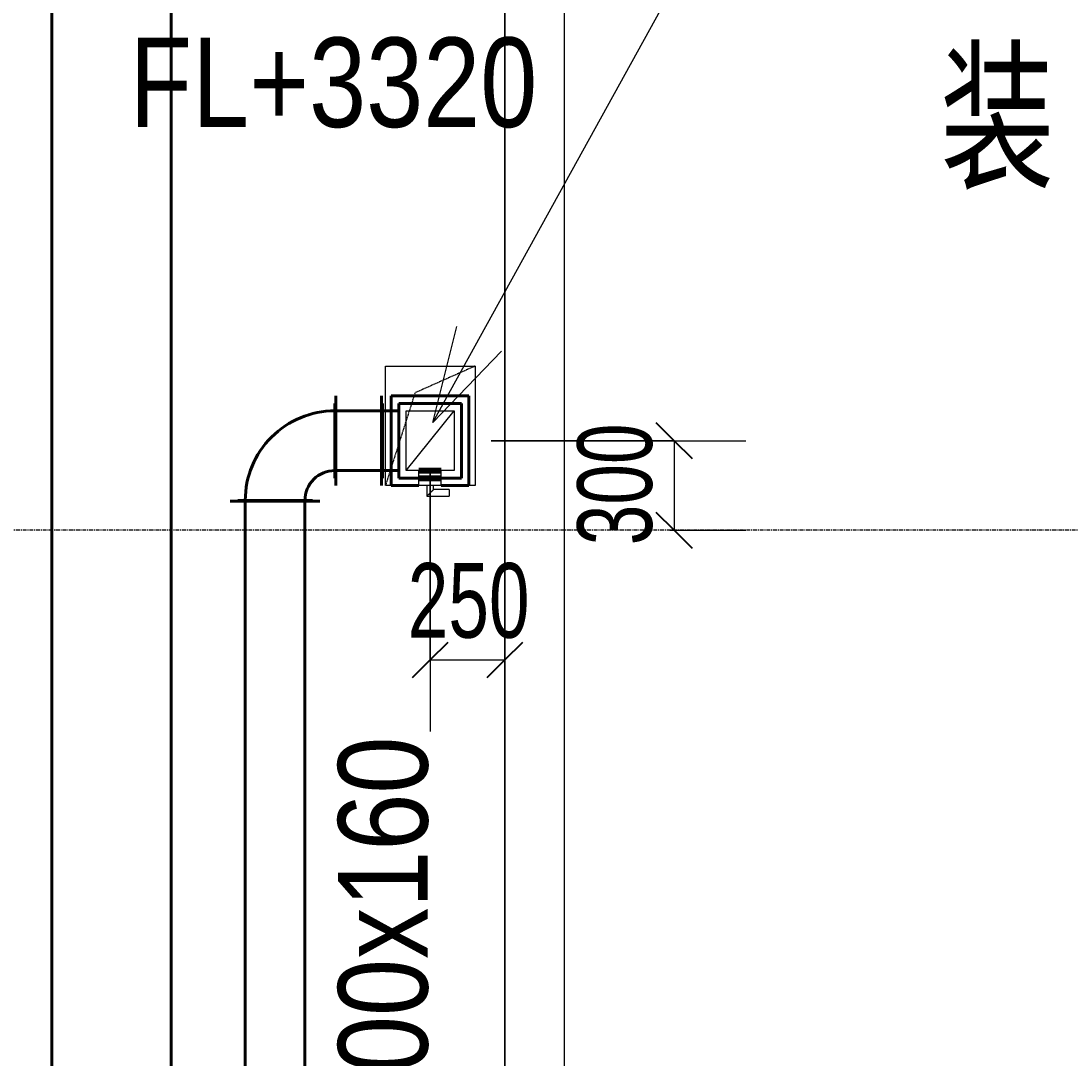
# Model space of a CAD drawing. Header units: millimetres. Extents: x 147808 to 200719, y -28592 to 8154.
# Drawn here: x 174979 to 178493, y -6418 to -2944 of the extents above; entities that cross this region are included whole.
import ezdxf

# ---------------------------------------------------------------- set-up
doc = ezdxf.new("R2010")
doc.units = ezdxf.units.MM
doc.linetypes.add('TJ Dash 2x', pattern=[3, 2, -1])
doc.linetypes.add('轴网线', pattern=[22.24, 12.7, -3.18, 3.18, -3.18])
for name, color, linetype, lineweight in [('0-1', 7, 'Continuous', 5), ('A-ANNO-DIMS', 7, 'Continuous', 5), ('A-ANNO-DIMS-100', 7, 'Continuous', 5)]:
    doc.layers.add(name, color=color, linetype=linetype, lineweight=lineweight)
for name, color, linetype, lineweight, true_color in [('A-DETL-1', 7, 'TJ Dash 2x', 5, 0x5151ff), ('A-DETL-WIDE-1', 7, 'Continuous', 80, 0xff8000), ('A-FLOR-1', 7, 'Continuous', 5, 0x7f7f7f), ('A-WALL-1', 7, 'Continuous', 5, 0x515151), ('G-ANNO-TEXT-2', 3, 'Continuous', 5, 0x00ff00), ('M-HVAC-DUCT-1', 7, 'Continuous', 40, 0xff8000), ('M-HVAC-DUCT-3', 3, 'Continuous', 40, 0x00ff00), ('M-HVAC-DUCT-7', 7, 'Continuous', 13, 0xff8000), ('M-HVAC-DUCT-8', 7, 'Continuous', 80, 0xff8000), ('M-HVAC-DUCT-ANNO-1', 7, 'Continuous', 5, 0xff8000), ('M-HVAC-DUCT-IDEN-1', 3, 'Continuous', 5, 0x00ff00), ('S-GRID-1', 7, '轴网线', 5, 0x5151ff)]:
    doc.layers.add(name, color=color, linetype=linetype, lineweight=lineweight, true_color=true_color)
doc.styles.add('Arial', font='arial.ttf', dxfattribs={"width": 0.7, "height": 250})
doc.styles.add('TJ_FangSong', font='', dxfattribs={"width": 0.7, "height": 400})
doc.styles.add('TJ_FangSong_Narrow_1', font='', dxfattribs={"height": 300})
doc.styles.get('TJ_FangSong').set_extended_font_data('TJ_FangSong')
doc.styles.get('TJ_FangSong_Narrow_1').set_extended_font_data('TJ_FangSong_Narrow')
doc.dimstyles.new('对角线-1_2_250_近', dxfattribs={"dimscale": 304.8, "dimtxt": 255.06485, "dimasz": 0.393701, "dimexe": 0.787402, "dimexo": 0.328084, "dimgap": 0, "dimtad": 1, "dimdec": 0, "dimzin": 0, "dimdsep": 46, "dimtxsty": 'Arial', "dimblk1": 'OBLIQUE', "dimblk2": 'OBLIQUE', "dimsah": 1, "dimcen": 0.09, "dimazin": 0, "dimtfac": 1, "dimtdec": 4, "dimtix": 1, "dimtmove": 0, "dimatfit": 3, "dimfxl": 1, "dimtvp": 1, "dimtolj": 1, "dimtzin": 0, "dimarcsym": 2})

# ---------------------------------------------------------------- blocks, each defined once
blk = doc.blocks.new('YXQH_AR_B9-20_rvt-1-10-001 一层空调通风平面图')
at = {"layer": 'A-DETL-1'}
for p, q in [((176200, -4100), (176500, -4100)), ((176200, -4500), (176200, -4100)), ((176500, -4100), (176299, -4189.5)), ((176500, -4100), (176500, -4500)), ((176299, -4189.5), (176200, -4500)), ((176500, -4500), (176200, -4500))]:
    blk.add_line(p, q, dxfattribs=at)
at = {"layer": 'A-FLOR-1'}
blk.add_line((176600, -7000), (176600, -2400), dxfattribs=at)
at = {"layer": 'A-WALL-1'}
for p, q in [((176800, -6800), (176800, 50)), ((176600, -1650), (176600, -6800))]:
    blk.add_line(p, q, dxfattribs=at)
at = {"layer": 'S-GRID-1'}
blk.add_line((198349.8, -4650), (148741.6, -4650), dxfattribs=at)
blk = doc.blocks.new('弯头_矩形弯头_弧形_法兰 - 1_0 W-2485732-10-001 一层空调通风平面图')
at = {"layer": 'M-HVAC-DUCT-1'}
for p, q in [((-150, 203), (-125, 203)), ((150, 203), (-150, 203)), ((-125, 203), (125, 203)), ((-125, 200), (-125, 203)), ((125, 200), (-125, 200)), ((125, 203), (125, 200)), ((125, 203), (150, 203)), ((-203, 125), (-203, 150)), ((-203, 150), (-203, -150)), ((-203, -125), (-203, 125)), ((-203, 125), (-200, 125)), ((-200, 125), (-200, -125)), ((-203, -150), (-203, -125)), ((-200, -125), (-203, -125))]:
    blk.add_line(p, q, dxfattribs=at)
for radius in [100, 300]:
    blk.add_arc((-200, 200), radius, 270, 0, dxfattribs=at)
blk = doc.blocks.new('弯头_矩形弯头_弧形_法兰 - 1_0 W-2485736-10-001 一层空调通风平面图')
at = {"layer": 'A-DETL-WIDE-1'}
blk.add_line((176312.1, -4475), (176387, -4475), dxfattribs=at)
at = {"layer": 'M-HVAC-DUCT-1'}
for p, q in [((176186.6, -4225), (176186.6, -4200)), ((176186.6, -4200), (176186.6, -4500)), ((176219.6, -4500), (176219.6, -4200)), ((176219.6, -4200), (176479.6, -4200)), ((176479.6, -4200), (176479.6, -4500)), ((176186.6, -4475), (176186.6, -4225)), ((176186.6, -4225), (176189.6, -4225)), ((176189.6, -4225), (176189.6, -4475)), ((176244.8, -4250), (176189.6, -4250)), ((176454.6, -4225), (176244.6, -4225)), ((176244.6, -4225), (176244.6, -4475)), ((176454.6, -4475), (176454.6, -4225)), ((176189.6, -4450), (176244.8, -4450)), ((176186.6, -4500), (176186.6, -4475)), ((176186.6, -4475), (176189.6, -4475)), ((176244.6, -4475), (176312.1, -4475)), ((176387.1, -4475), (176454.6, -4475)), ((176312.1, -4500), (176219.6, -4500)), ((176479.6, -4500), (176387.1, -4500))]:
    blk.add_line(p, q, dxfattribs=at)
blk = doc.blocks.new('防火阀_70_-矩形 - FVD-V22-10-001 一层空调通风平面图')
at = {"layer": 'A-DETL-WIDE-1'}
blk.add_line((176312.1, -4450), (176387.1, -4450), dxfattribs=at)
at = {"layer": 'M-HVAC-DUCT-7'}
for p, q in [((176312.1, -4500), (176312.1, -4450)), ((176387.1, -4500), (176387.1, -4450)), ((176387.1, -4500), (176312.1, -4500)), ((176338.3, -4500), (176338.3, -4536.2)), ((176360.8, -4513.7), (176360.8, -4500)), ((176413.6, -4513.7), (176360.8, -4513.7)), ((176413.6, -4513.7), (176413.6, -4536.2)), ((176338.3, -4536.2), (176413.6, -4536.2))]:
    blk.add_line(p, q, dxfattribs=at)
blk.add_open_spline([(176338.3, -4536.2), (176338.3, -4536.2), (176338.5, -4536.1), (176339.1, -4535.4), (176339.8, -4534.8), (176340.5, -4534.1), (176341.1, -4533.5), (176341.8, -4532.8), (176342.7, -4531.9), (176343.7, -4530.8), (176344.6, -4530), (176345.3, -4529.3), (176346, -4528.6), (176346.7, -4527.9), (176347.4, -4527.2), (176348.1, -4526.5), (176348.8, -4525.7), (176349.6, -4525), (176350.3, -4524.3), (176351, -4523.5), (176351.8, -4522.8), (176352.5, -4522.1), (176353.2, -4521.4), (176353.9, -4520.7), (176354.6, -4520), (176355.2, -4519.4), (176355.8, -4518.7), (176356.6, -4517.9), (176357.4, -4517.2), (176358, -4516.5), (176358.7, -4515.9), (176359.3, -4515.2), (176360, -4514.6), (176360.6, -4513.9), (176360.8, -4513.8), (176360.8, -4513.7)], degree=3, knots=[0, 0, 0, 0, 0.083333, 0.125, 0.166667, 0.208333, 0.229167, 0.25, 0.291667, 0.333333, 0.354167, 0.375, 0.395833, 0.416667, 0.4375, 0.458333, 0.479167, 0.5, 0.520833, 0.541667, 0.5625, 0.583333, 0.604167, 0.625, 0.645833, 0.666667, 0.6875, 0.708333, 0.75, 0.770833, 0.791667, 0.833333, 0.875, 0.916667, 1, 1, 1, 1], dxfattribs=at)
blk = doc.blocks.new('DIMBLOCK29-10-001 一层空调通风平面图')
at = {"layer": 'A-ANNO-DIMS-100', "lineweight": 25}
for p, q in [((177167.1, -4350), (177107.1, -4290)), ((177167.1, -4350), (177227.1, -4410)), ((177167.1, -4650), (177107.1, -4590)), ((177167.1, -4650), (177227.1, -4710))]:
    blk.add_line(p, q, dxfattribs=at)
at = {"layer": 'A-ANNO-DIMS-100'}
for p, q in [((176554.6, -4350), (177407.1, -4350)), ((177167.1, -4350), (176554.6, -4350)), ((177167.1, -4350), (177167.1, -4650)), ((177152, -4650), (177407.1, -4650)), ((177167.1, -4650), (177152, -4650))]:
    blk.add_line(p, q, dxfattribs=at)
at = {"layer": 'A-ANNO-DIMS-100', "color": 0, "insert": (176842.5, -4700.1), "char_height": 250, "width": 480.307, "attachment_point": 1, "rotation": 90, "line_spacing_factor": 0.941778, "style": 'Arial'}
blk.add_mtext('300', dxfattribs=at)
blk = doc.blocks.new('_Oblique')
at = {"color": 0, "linetype": 'ByBlock', "lineweight": -2}
blk.add_line((-0.5, -0.5), (0.5, 0.5), dxfattribs=at)
blk = doc.blocks.new('DIMBLOCK33-10-001 一层空调通风平面图')
at = {"layer": 'A-ANNO-DIMS-100'}
for p, q in [((176349.6, -4450), (176349.6, -5324.5)), ((176349.6, -5084.5), (176349.6, -4450)), ((176600, -5099.7), (176600, -4844.5)), ((176349.6, -5084.5), (176600, -5084.5)), ((176600, -5084.5), (176600, -5099.7))]:
    blk.add_line(p, q, dxfattribs=at)
at = {"layer": 'A-ANNO-DIMS-100', "lineweight": 25}
for p, q in [((176349.6, -5084.5), (176409.6, -5024.5)), ((176600, -5084.5), (176660, -5024.5)), ((176349.6, -5084.5), (176289.6, -5144.5)), ((176600, -5084.5), (176540, -5144.5))]:
    blk.add_line(p, q, dxfattribs=at)
at = {"layer": 'A-ANNO-DIMS-100', "color": 0, "insert": (176274.7, -4760), "char_height": 250, "width": 480.307, "attachment_point": 1, "line_spacing_factor": 0.941778, "style": 'Arial'}
blk.add_mtext('250', dxfattribs=at)

msp = doc.modelspace()

# ---------------------------------------------------------------- linework, layer by layer
at = {"layer": 'G-ANNO-TEXT-2'}
for q in [(177264.1, -2648.1), (176438.5, -3967.2), (176588.7, -4050.1)]:
    msp.add_line((176359, -4288.9), q, dxfattribs=at)
at = {"layer": 'M-HVAC-DUCT-1'}
for p, q in [((176186.6, -4250), (176033.3, -4250)), ((176186.6, -4450), (176033.3, -4450)), ((175730.3, -4553), (175730.3, -7492.2)), ((175930.3, -4553), (175930.3, -7492.2))]:
    msp.add_line(p, q, dxfattribs=at)
at = {"layer": 'M-HVAC-DUCT-3'}
for p, q in [((175082.1, -2453), (175082.1, -9578.1)), ((175482.1, -2453), (175482.1, -9578.1))]:
    msp.add_line(p, q, dxfattribs=at)
at = {"layer": 'M-HVAC-DUCT-ANNO-1'}
for p, q in [((176269.6, -4450), (176429.6, -4250)), ((176269.6, -4250), (176429.6, -4250)), ((176269.6, -4450), (176269.6, -4250)), ((176429.6, -4250), (176429.6, -4450)), ((176429.6, -4450), (176269.6, -4450))]:
    msp.add_line(p, q, dxfattribs=at)

# ---------------------------------------------------------------- block references
at = {"layer": '0-1'}
msp.add_blockref('YXQH_AR_B9-20_rvt-1-10-001 一层空调通风平面图', (0, 0), dxfattribs=at)
at = {"layer": 'M-HVAC-DUCT-1', "rotation": 180}
msp.add_blockref('弯头_矩形弯头_弧形_法兰 - 1_0 W-2485732-10-001 一层空调通风平面图', (175830.3, -4350), dxfattribs=at)
at = {"layer": 'M-HVAC-DUCT-8'}
for name in ['弯头_矩形弯头_弧形_法兰 - 1_0 W-2485736-10-001 一层空调通风平面图', '防火阀_70_-矩形 - FVD-V22-10-001 一层空调通风平面图']:
    msp.add_blockref(name, (0, 0), dxfattribs=at)

# ---------------------------------------------------------------- texts
at = {"layer": 'G-ANNO-TEXT-2', "insert": (178058.6, -3063.3), "char_height": 400, "width": 465.78, "attachment_point": 1, "style": 'TJ_FangSong'}
msp.add_mtext('\\fTJ_FangSong|b0|i0|c134|p2|;\\W.7;装', dxfattribs=at)
at = {"layer": 'M-HVAC-DUCT-IDEN-1', "insert": (175342.4, -2999.2), "char_height": 300, "width": 1306.751, "attachment_point": 1, "style": 'TJ_FangSong_Narrow_1'}
msp.add_mtext('FL+3320', dxfattribs=at)
at = {"layer": 'M-HVAC-DUCT-IDEN-1', "insert": (176041.3, -6659.6), "char_height": 300, "width": 1226.582, "attachment_point": 1, "rotation": 90, "style": 'TJ_FangSong_Narrow_1'}
msp.add_mtext('200x160', dxfattribs=at)

# ---------------------------------------------------------------- dimensions: what is measured, and where the dimension line sits
at = {"layer": 'A-ANNO-DIMS'}
dim = msp.add_linear_dim(base=(177167.1, -4650), p1=(176454.6, -4350), p2=(177252, -4650), angle=90, dimstyle='对角线-1_2_250_近', override={"dimpost": '<>', "dimfxl": 851.953286}, dxfattribs=at)
dim.commit()
dim.dimension.update_dxf_attribs({"geometry": 'DIMBLOCK29-10-001 一层空调通风平面图', "text_midpoint": (177039.4, -4500)})
dim = msp.add_linear_dim(base=(176600, -5084.5), p1=(176349.6, -4350), p2=(176600, -4999.7), dimstyle='对角线-1_2_250_近', override={"dimpost": '<>', "dimfxl": 696.288969}, dxfattribs=at)
dim.commit()
dim.dimension.update_dxf_attribs({"geometry": 'DIMBLOCK33-10-001 一层空调通风平面图', "text_midpoint": (176474.8, -4956.9)})

doc.saveas('drawing.dxf')
